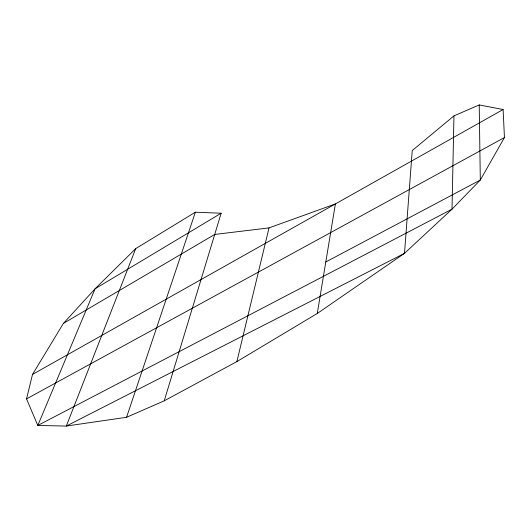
<?xml version="1.0" encoding="UTF-8"?>
<svg xmlns="http://www.w3.org/2000/svg" width="531" height="531" viewBox="0 0 531 531"><rect width="100%" height="100%" fill="white"/><g stroke="black" fill="none" stroke-linecap="round" stroke-linejoin="round"><path stroke-width="0.8" d="M221.161 213.216L95.069 288.798L37.801 425.464L452.007 209.187L480.309 180.036L504.45 137.542L503.109 109.525L479.221 104.939L453.959 115.884L452.007 209.187L404.496 253.353L317.272 313.476L236.879 361.598L164.232 400.825L126.57 417.28L66.309 426.061L37.801 425.464L26.55 398.887L32.51 374.435L63.395 323.406L95.069 288.798L135.704 248.627L195.362 212.208L221.161 213.216L164.232 400.825M317.272 313.476L335.393 203.937L269.031 227.892L214.716 234.45L63.395 323.406M236.879 361.598L269.031 227.892M126.57 417.28L195.362 212.208M135.704 248.627L66.309 426.061L404.496 253.353L412.235 150.558L453.959 115.884M32.51 374.435L503.109 109.525M26.55 398.887L504.45 137.542M325.795 261.969L480.309 180.036L479.221 104.939"/></g></svg>
